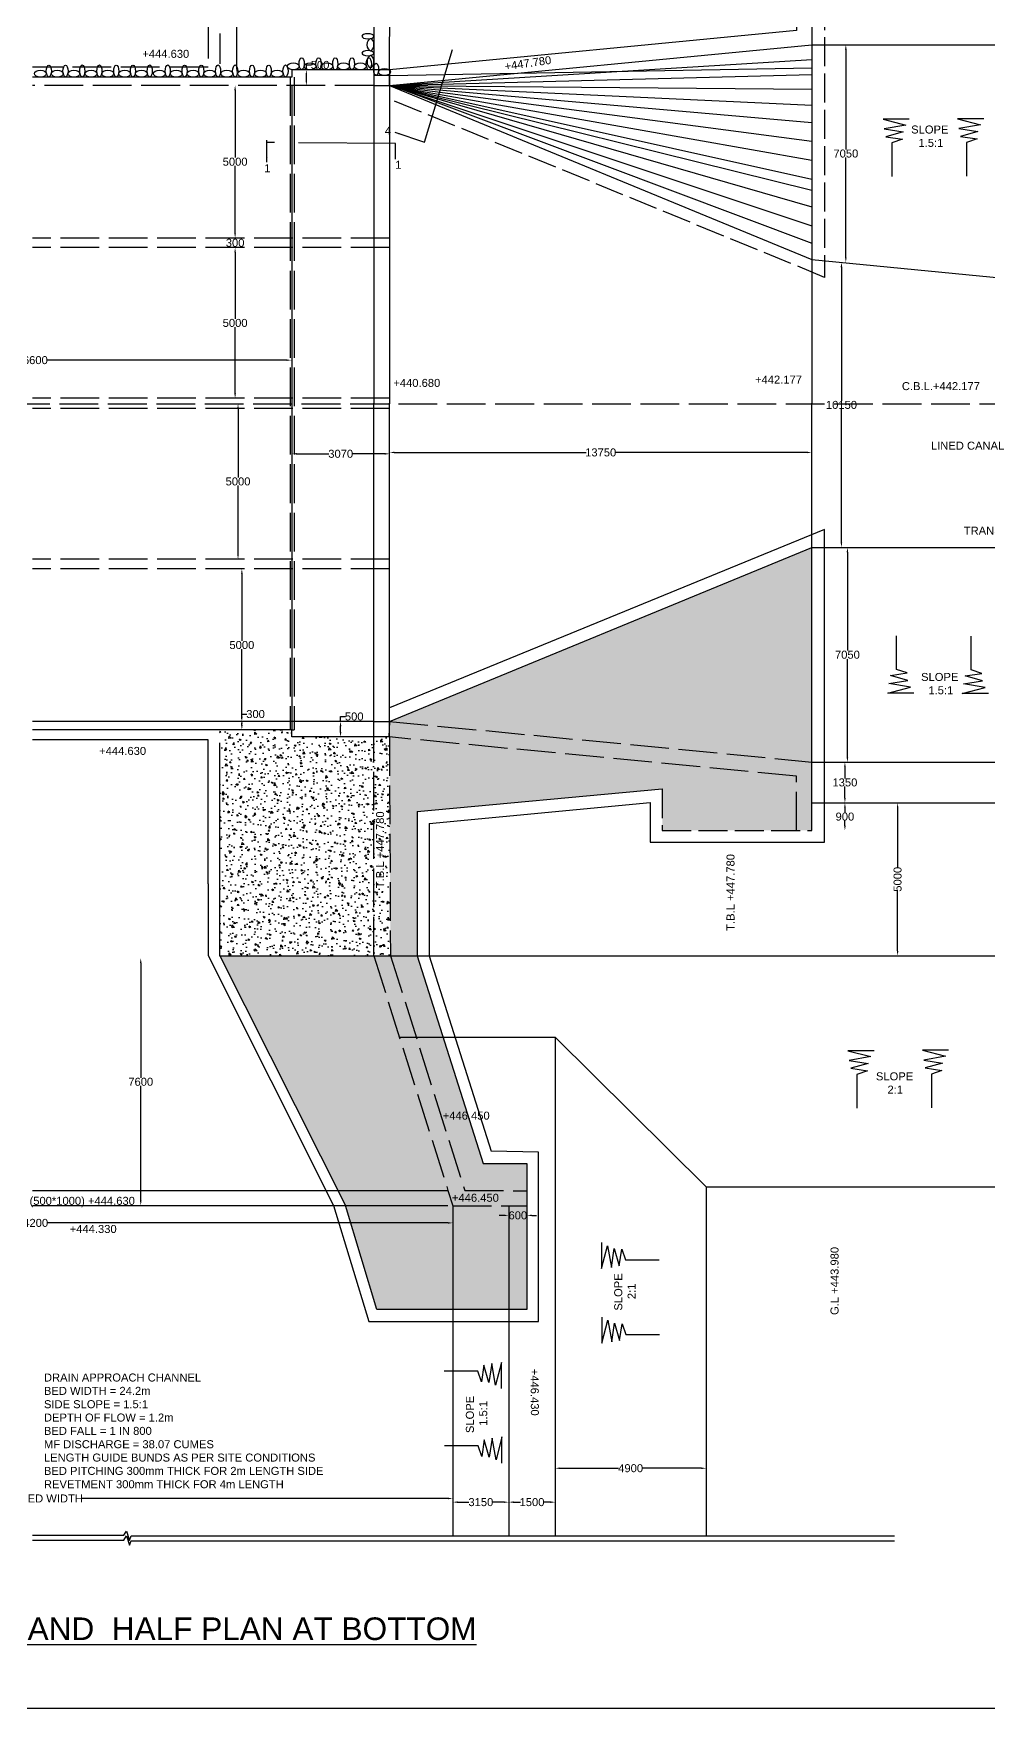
# Model space of a CAD drawing. Header units: millimetres. Extents: x -1552452794 to 662504, y 2311 to 4475819590.
# Drawn here: x 595845 to 625431, y 9615 to 61522 of the extents above; entities that cross this region are included whole.
import ezdxf

# ---------------------------------------------------------------- set-up
doc = ezdxf.new("R2010")
doc.units = ezdxf.units.MM
doc.header["$MEASUREMENT"] = 0
doc.linetypes.add('ACAD_ISO02W100', pattern=[15, 12, -3])
doc.layers.add('DIMENSION', color=7, linetype='Continuous')
doc.layers.add('DRAWING', color=7, linetype='Continuous')
doc.styles.get("Standard").update_dxf_attribs({"font": 'arial.ttf'})
doc.dimstyles.get("Standard").update_dxf_attribs({"dimtxt": 248, "dimasz": 150, "dimexe": 0.18, "dimexo": 0.0625, "dimgap": 0.09, "dimtad": 0, "dimtih": 1, "dimtoh": 1, "dimdec": 0, "dimzin": 0, "dimdsep": 46, "dimtxsty": 'Standard', "dimcen": 0.09, "dimse1": 1, "dimse2": 1, "dimadec": 0, "dimazin": 0, "dimtfac": 1, "dimtdec": 0, "dimtofl": 0, "dimtmove": 0, "dimatfit": 3, "dimfxl": 1, "dimtolj": 1, "dimtzin": 0, "dimarcsym": 0})
pattern_1 = [(130, (912301.84, -8858.6), (-537.94514, -47.0641), [56.25, -618.75]), (185, (912301.84, -8858.6), (104.0635, 564.1441), [45, -495]), (79.5486, (912257, -8862.54), (-433.882, 517.07966), [47.8051, -525.8566]), (133.8158, (912301.84, -8708.6), (-800.4308, -124.1393), [84.375, -928.125]), (83.3644, (912235.14, -8719), (-700.997, 730.5884), [71.7077, -788.7848]), (188.8158, (912301.84, -8708.6), (-700.9965, 730.589), [67.5, -742.5]), (159, (912226.84, -8746.1), (-447.6803, -301.96417), [56.25, -618.75]), (214, (912226.84, -8746.1), (-182.4865, 543.8625), [45, -495]), (108.5486, (912189.54, -8771.3), (-630.167, 241.8979), [47.8051, -525.8566]), (142.5, (912301.84, -8858.62), (-9.11989, 249.67039), [0, -489, 0, -502.5, 0, -496.875]), (172.5, (912301.84, -8858.62), (-197.30215, 295.80878), [0, -286.5, 0, -477.75, 0, -189.375]), (212.5, (912469.1, -8858.62), (-400.36683, -16.91615), [0, -187.5, 0, -585, 0, -776.25]), (222.5, (912544.1, -8858.6), (-437.38963, 75.07874), [0, -243.75, 0, -388.5, 0, -551.25])]

# ---------------------------------------------------------------- blocks, each defined once
blk = doc.blocks.new('*D73')
at = {"layer": 'Defpoints', "color": 0, "transparency": 16777216}
for p in [(602084, 64525), (602145, 60279), (602169, 60279)]:
    blk.add_point(p, dxfattribs=at)
at = {"layer": 'DIMENSION', "color": 0, "lineweight": -2, "transparency": 16777216}
for p, q in [((602145, 64375), (602145, 62529)), ((602145, 60429), (602145, 62275))]:
    blk.add_line(p, q, dxfattribs=at)
at = {"layer": 'DIMENSION', "color": 0, "transparency": 16777216}
for points in [[(602120, 64375), (602170, 64375), (602145, 64525)], [(602120, 60429), (602170, 60429), (602145, 60279)]]:
    blk.add_solid(points, dxfattribs=at)
at = {"layer": 'DIMENSION', "color": 0, "transparency": 16777216, "insert": (602145, 62402), "char_height": 248, "attachment_point": 5}
blk.add_mtext('\\A1;4600', dxfattribs=at)
blk = doc.blocks.new('*D75')
at = {"layer": 'Defpoints', "color": 0, "transparency": 16777216}
for p in [(604298, 60397), (604341, 60397), (604341, 59913)]:
    blk.add_point(p, dxfattribs=at)
at = {"layer": 'DIMENSION', "color": 0, "lineweight": -2, "transparency": 16777216}
for p, q in [((604298, 60397), (604298, 60547)), ((604298, 60547), (604448, 60547)), ((604298, 60063), (604298, 60247))]:
    blk.add_line(p, q, dxfattribs=at)
at = {"layer": 'DIMENSION', "color": 0, "transparency": 16777216}
for points in [[(604273, 60247), (604323, 60247), (604298, 60397)], [(604273, 60063), (604323, 60063), (604298, 59913)]]:
    blk.add_solid(points, dxfattribs=at)
at = {"layer": 'DIMENSION', "color": 0, "transparency": 16777216, "insert": (604722, 60547), "char_height": 248, "attachment_point": 5}
blk.add_mtext('\\A1;500', dxfattribs=at)
blk = doc.blocks.new('*D89')
at = {"layer": 'Defpoints', "color": 0, "transparency": 16777216}
for p in [(599167, 32869), (599357, 32869), (599357, 25204)]:
    blk.add_point(p, dxfattribs=at)
at = {"layer": 'DIMENSION', "color": 0, "lineweight": -2, "transparency": 16777216}
for p, q in [((599167, 32719), (599167, 29163)), ((599167, 25354), (599167, 28910))]:
    blk.add_line(p, q, dxfattribs=at)
at = {"layer": 'DIMENSION', "color": 0, "transparency": 16777216}
for points in [[(599142, 32719), (599192, 32719), (599167, 32869)], [(599142, 25354), (599192, 25354), (599167, 25204)]]:
    blk.add_solid(points, dxfattribs=at)
at = {"layer": 'DIMENSION', "color": 0, "transparency": 16777216, "insert": (599167, 29036), "char_height": 248, "attachment_point": 5}
blk.add_mtext('\\A1;7600', dxfattribs=at)
blk = doc.blocks.new('*D92')
at = {"layer": 'Defpoints', "color": 0, "transparency": 16777216}
for p in [(603833, 51399), (587778, 51375), (603833, 51375)]:
    blk.add_point(p, dxfattribs=at)
at = {"layer": 'DIMENSION', "color": 0, "lineweight": -2, "transparency": 16777216}
for p, q in [((587928, 51399), (595351, 51399)), ((603683, 51399), (596260, 51399))]:
    blk.add_line(p, q, dxfattribs=at)
at = {"layer": 'DIMENSION', "color": 0, "transparency": 16777216}
for points in [[(587928, 51424), (587928, 51374), (587778, 51399)], [(603683, 51424), (603683, 51374), (603833, 51399)]]:
    blk.add_solid(points, dxfattribs=at)
at = {"layer": 'DIMENSION', "color": 0, "transparency": 16777216, "insert": (595806, 51399), "char_height": 248, "attachment_point": 5}
blk.add_mtext('\\A1;16600', dxfattribs=at)
blk = doc.blocks.new('*D97')
at = {"layer": 'Defpoints', "color": 0, "transparency": 16777216}
for p in [(620939, 61175), (620922, 54428), (621012, 54428)]:
    blk.add_point(p, dxfattribs=at)
at = {"layer": 'DIMENSION', "color": 0, "lineweight": -2, "transparency": 16777216}
for p, q in [((621012, 61025), (621012, 57928)), ((621012, 54578), (621012, 57675))]:
    blk.add_line(p, q, dxfattribs=at)
at = {"layer": 'DIMENSION', "color": 0, "transparency": 16777216}
for points in [[(620987, 61025), (621037, 61025), (621012, 61175)], [(620987, 54578), (621037, 54578), (621012, 54428)]]:
    blk.add_solid(points, dxfattribs=at)
at = {"layer": 'DIMENSION', "color": 0, "transparency": 16777216, "insert": (621012, 57801), "char_height": 248, "attachment_point": 5}
blk.add_mtext('\\A1;7050', dxfattribs=at)
blk = doc.blocks.new('*D98')
at = {"layer": 'Defpoints', "color": 0, "transparency": 16777216}
for p in [(621012, 54428), (620876, 45597), (621012, 45597)]:
    blk.add_point(p, dxfattribs=at)
at = {"layer": 'DIMENSION', "color": 0, "lineweight": -2, "transparency": 16777216}
for p, q in [((620876, 54278), (620876, 50139)), ((620876, 45747), (620876, 49886))]:
    blk.add_line(p, q, dxfattribs=at)
at = {"layer": 'DIMENSION', "color": 0, "transparency": 16777216}
for points in [[(620851, 54278), (620901, 54278), (620876, 54428)], [(620851, 45747), (620901, 45747), (620876, 45597)]]:
    blk.add_solid(points, dxfattribs=at)
at = {"layer": 'DIMENSION', "color": 0, "transparency": 16777216, "insert": (620876, 50012), "char_height": 248, "attachment_point": 5}
blk.add_mtext('\\A1;10150', dxfattribs=at)
blk = doc.blocks.new('*D100')
at = {"layer": 'Defpoints', "color": 0, "transparency": 16777216}
for p in [(606878, 48448), (619956, 48539), (619956, 48448)]:
    blk.add_point(p, dxfattribs=at)
at = {"layer": 'DIMENSION', "color": 0, "lineweight": -2, "transparency": 16777216}
for p, q in [((607028, 48539), (612963, 48539)), ((619806, 48539), (613872, 48539))]:
    blk.add_line(p, q, dxfattribs=at)
at = {"layer": 'DIMENSION', "color": 0, "transparency": 16777216}
for points in [[(607028, 48564), (607028, 48514), (606878, 48539)], [(619806, 48564), (619806, 48514), (619956, 48539)]]:
    blk.add_solid(points, dxfattribs=at)
at = {"layer": 'DIMENSION', "color": 0, "transparency": 16777216, "insert": (613417, 48539), "char_height": 248, "attachment_point": 5}
blk.add_mtext('\\A1;13750', dxfattribs=at)
blk = doc.blocks.new('*D101')
at = {"layer": 'Defpoints', "color": 0, "transparency": 16777216}
for p in [(603845, 48539), (606878, 48539), (606878, 48497)]:
    blk.add_point(p, dxfattribs=at)
at = {"layer": 'DIMENSION', "color": 0, "lineweight": -2, "transparency": 16777216}
for p, q in [((603995, 48497), (604992, 48497)), ((606728, 48497), (605732, 48497))]:
    blk.add_line(p, q, dxfattribs=at)
at = {"layer": 'DIMENSION', "color": 0, "transparency": 16777216}
for points in [[(603995, 48522), (603995, 48472), (603845, 48497)], [(606728, 48522), (606728, 48472), (606878, 48497)]]:
    blk.add_solid(points, dxfattribs=at)
at = {"layer": 'DIMENSION', "color": 0, "transparency": 16777216, "insert": (605362, 48497), "char_height": 248, "attachment_point": 5}
blk.add_mtext('\\A1;3070', dxfattribs=at)
blk = doc.blocks.new('*D103')
at = {"layer": 'Defpoints', "color": 0, "transparency": 16777216}
for p in [(602091, 59913), (602174, 59913), (602174, 55183)]:
    blk.add_point(p, dxfattribs=at)
at = {"layer": 'DIMENSION', "color": 0, "lineweight": -2, "transparency": 16777216}
for p, q in [((602091, 59763), (602091, 57675)), ((602091, 55333), (602091, 57421))]:
    blk.add_line(p, q, dxfattribs=at)
at = {"layer": 'DIMENSION', "color": 0, "transparency": 16777216}
for points in [[(602066, 59763), (602116, 59763), (602091, 59913)], [(602066, 55333), (602116, 55333), (602091, 55183)]]:
    blk.add_solid(points, dxfattribs=at)
at = {"layer": 'DIMENSION', "color": 0, "transparency": 16777216, "insert": (602091, 57548), "char_height": 248, "attachment_point": 5}
blk.add_mtext('\\A1;5000', dxfattribs=at)
blk = doc.blocks.new('*D104')
at = {"layer": 'Defpoints', "color": 0, "transparency": 16777216}
for p in [(602091, 55183), (602091, 55183), (602091, 54887)]:
    blk.add_point(p, dxfattribs=at)
at = {"layer": 'DIMENSION', "color": 0, "lineweight": -2, "transparency": 16777216}
for p, q in [((602091, 55333), (602091, 55483)), ((602091, 54737), (602091, 54587))]:
    blk.add_line(p, q, dxfattribs=at)
at = {"layer": 'DIMENSION', "color": 0, "transparency": 16777216}
for points in [[(602066, 55333), (602116, 55333), (602091, 55183)], [(602066, 54737), (602116, 54737), (602091, 54887)]]:
    blk.add_solid(points, dxfattribs=at)
at = {"layer": 'DIMENSION', "color": 0, "transparency": 16777216, "insert": (602091, 55035), "char_height": 248, "attachment_point": 5}
blk.add_mtext('\\A1;300', dxfattribs=at)
blk = doc.blocks.new('*D105')
at = {"layer": 'Defpoints', "color": 0, "transparency": 16777216}
for p in [(602091, 54887), (602091, 54887), (602091, 50218)]:
    blk.add_point(p, dxfattribs=at)
at = {"layer": 'DIMENSION', "color": 0, "lineweight": -2, "transparency": 16777216}
for p, q in [((602091, 54737), (602091, 52679)), ((602091, 50368), (602091, 52425))]:
    blk.add_line(p, q, dxfattribs=at)
at = {"layer": 'DIMENSION', "color": 0, "transparency": 16777216}
for points in [[(602066, 54737), (602116, 54737), (602091, 54887)], [(602066, 50368), (602116, 50368), (602091, 50218)]]:
    blk.add_solid(points, dxfattribs=at)
at = {"layer": 'DIMENSION', "color": 0, "transparency": 16777216, "insert": (602091, 52552), "char_height": 248, "attachment_point": 5}
blk.add_mtext('\\A1;5000', dxfattribs=at)
blk = doc.blocks.new('*D106')
at = {"layer": 'Defpoints', "color": 0, "transparency": 16777216}
for p in [(602091, 50049), (602181, 50049), (602091, 45232)]:
    blk.add_point(p, dxfattribs=at)
at = {"layer": 'DIMENSION', "color": 0, "lineweight": -2, "transparency": 16777216}
for p, q in [((602181, 49899), (602181, 47767)), ((602181, 45382), (602181, 47514))]:
    blk.add_line(p, q, dxfattribs=at)
at = {"layer": 'DIMENSION', "color": 0, "transparency": 16777216}
for points in [[(602156, 49899), (602206, 49899), (602181, 50049)], [(602156, 45382), (602206, 45382), (602181, 45232)]]:
    blk.add_solid(points, dxfattribs=at)
at = {"layer": 'DIMENSION', "color": 0, "transparency": 16777216, "insert": (602181, 47640), "char_height": 248, "attachment_point": 5}
blk.add_mtext('\\A1;5000', dxfattribs=at)
blk = doc.blocks.new('*D107')
at = {"layer": 'Defpoints', "color": 0, "transparency": 16777216}
for p in [(602181, 44936), (602300, 44936), (602181, 40206)]:
    blk.add_point(p, dxfattribs=at)
at = {"layer": 'DIMENSION', "color": 0, "lineweight": -2, "transparency": 16777216}
for p, q in [((602300, 44786), (602300, 42697)), ((602300, 40356), (602300, 42444))]:
    blk.add_line(p, q, dxfattribs=at)
at = {"layer": 'DIMENSION', "color": 0, "transparency": 16777216}
for points in [[(602275, 44786), (602325, 44786), (602300, 44936)], [(602275, 40356), (602325, 40356), (602300, 40206)]]:
    blk.add_solid(points, dxfattribs=at)
at = {"layer": 'DIMENSION', "color": 0, "transparency": 16777216, "insert": (602300, 42571), "char_height": 248, "attachment_point": 5}
blk.add_mtext('\\A1;5000', dxfattribs=at)
blk = doc.blocks.new('*D108')
at = {"layer": 'Defpoints', "color": 0, "transparency": 16777216}
for p in [(602288, 40281), (602300, 40281), (602300, 39946)]:
    blk.add_point(p, dxfattribs=at)
at = {"layer": 'DIMENSION', "color": 0, "lineweight": -2, "transparency": 16777216}
for p, q in [((602300, 40281), (602300, 40431)), ((602300, 40431), (602450, 40431)), ((602300, 40096), (602300, 40131))]:
    blk.add_line(p, q, dxfattribs=at)
at = {"layer": 'DIMENSION', "color": 0, "transparency": 16777216}
for points in [[(602275, 40131), (602325, 40131), (602300, 40281)], [(602275, 40096), (602325, 40096), (602300, 39946)]]:
    blk.add_solid(points, dxfattribs=at)
at = {"layer": 'DIMENSION', "color": 0, "transparency": 16777216, "insert": (602724, 40431), "char_height": 248, "attachment_point": 5}
blk.add_mtext('\\A1;300', dxfattribs=at)
blk = doc.blocks.new('*D109')
at = {"layer": 'Defpoints', "color": 0, "transparency": 16777216}
for p in [(605357, 40206), (605357, 40206), (605357, 39721)]:
    blk.add_point(p, dxfattribs=at)
at = {"layer": 'DIMENSION', "color": 0, "lineweight": -2, "transparency": 16777216}
for p, q in [((605357, 40206), (605357, 40356)), ((605357, 40356), (605507, 40356)), ((605357, 39871), (605357, 40056))]:
    blk.add_line(p, q, dxfattribs=at)
at = {"layer": 'DIMENSION', "color": 0, "transparency": 16777216}
for points in [[(605332, 40056), (605382, 40056), (605357, 40206)], [(605332, 39871), (605382, 39871), (605357, 39721)]]:
    blk.add_solid(points, dxfattribs=at)
at = {"layer": 'DIMENSION', "color": 0, "transparency": 16777216, "insert": (605781, 40356), "char_height": 248, "attachment_point": 5}
blk.add_mtext('\\A1;500', dxfattribs=at)
blk = doc.blocks.new('*D111')
at = {"layer": 'Defpoints', "color": 0, "transparency": 16777216}
for p in [(620983, 38944), (620983, 38944), (620983, 37679)]:
    blk.add_point(p, dxfattribs=at)
at = {"layer": 'DIMENSION', "color": 0, "lineweight": -2, "transparency": 16777216}
for p, q in [((620983, 38794), (620983, 38438)), ((620983, 37829), (620983, 38185))]:
    blk.add_line(p, q, dxfattribs=at)
at = {"layer": 'DIMENSION', "color": 0, "transparency": 16777216}
for points in [[(620958, 38794), (621008, 38794), (620983, 38944)], [(620958, 37829), (621008, 37829), (620983, 37679)]]:
    blk.add_solid(points, dxfattribs=at)
at = {"layer": 'DIMENSION', "color": 0, "transparency": 16777216, "insert": (620983, 38312), "char_height": 248, "attachment_point": 5}
blk.add_mtext('\\A1;1350', dxfattribs=at)
blk = doc.blocks.new('*D112')
at = {"layer": 'Defpoints', "color": 0, "transparency": 16777216}
for p in [(620983, 37679), (620983, 37679), (620971, 36826)]:
    blk.add_point(p, dxfattribs=at)
at = {"layer": 'DIMENSION', "color": 0, "lineweight": -2, "transparency": 16777216}
for p, q in [((620983, 37529), (620983, 37379)), ((620983, 36976), (620983, 37126))]:
    blk.add_line(p, q, dxfattribs=at)
at = {"layer": 'DIMENSION', "color": 0, "transparency": 16777216}
for points in [[(620958, 37529), (621008, 37529), (620983, 37679)], [(620958, 36976), (621008, 36976), (620983, 36826)]]:
    blk.add_solid(points, dxfattribs=at)
at = {"layer": 'DIMENSION', "color": 0, "transparency": 16777216, "insert": (620983, 37253), "char_height": 248, "attachment_point": 5}
blk.add_mtext('\\A1;900', dxfattribs=at)
blk = doc.blocks.new('*D113')
at = {"layer": 'Defpoints', "color": 0, "transparency": 16777216}
for p in [(622163, 37679), (622616, 37679), (622328, 32944)]:
    blk.add_point(p, dxfattribs=at)
at = {"layer": 'DIMENSION', "color": 0, "lineweight": -2, "transparency": 16777216}
for p, q in [((622616, 37529), (622616, 35682)), ((622616, 33094), (622616, 34942))]:
    blk.add_line(p, q, dxfattribs=at)
at = {"layer": 'DIMENSION', "color": 0, "transparency": 16777216}
for points in [[(622591, 37529), (622641, 37529), (622616, 37679)], [(622591, 33094), (622641, 33094), (622616, 32944)]]:
    blk.add_solid(points, dxfattribs=at)
at = {"layer": 'DIMENSION', "color": 0, "transparency": 16777216, "insert": (622616, 35312), "char_height": 248, "attachment_point": 5, "rotation": 90}
blk.add_mtext('\\A1;5000', dxfattribs=at)
blk = doc.blocks.new('*D115')
at = {"layer": 'Defpoints', "color": 0, "transparency": 16777216}
for p in [(612008, 17060), (616681, 17060), (616681, 17060)]:
    blk.add_point(p, dxfattribs=at)
at = {"layer": 'DIMENSION', "color": 0, "lineweight": -2, "transparency": 16777216}
for p, q in [((612158, 17060), (613970, 17060)), ((616531, 17060), (614720, 17060))]:
    blk.add_line(p, q, dxfattribs=at)
at = {"layer": 'DIMENSION', "color": 0, "transparency": 16777216}
for points in [[(612158, 17085), (612158, 17035), (612008, 17060)], [(616531, 17085), (616531, 17035), (616681, 17060)]]:
    blk.add_solid(points, dxfattribs=at)
at = {"layer": 'DIMENSION', "color": 0, "transparency": 16777216, "insert": (614345, 17060), "char_height": 248, "attachment_point": 5}
blk.add_mtext('\\A1;4900', dxfattribs=at)
blk = doc.blocks.new('*D116')
at = {"layer": 'Defpoints', "color": 0, "transparency": 16777216}
for p in [(610570, 16009), (612008, 16009), (612008, 16009)]:
    blk.add_point(p, dxfattribs=at)
at = {"layer": 'DIMENSION', "color": 0, "lineweight": -2, "transparency": 16777216}
for p, q in [((610720, 16009), (610931, 16009)), ((611858, 16009), (611647, 16009))]:
    blk.add_line(p, q, dxfattribs=at)
at = {"layer": 'DIMENSION', "color": 0, "transparency": 16777216}
for points in [[(610720, 16034), (610720, 15984), (610570, 16009)], [(611858, 16034), (611858, 15984), (612008, 16009)]]:
    blk.add_solid(points, dxfattribs=at)
at = {"layer": 'DIMENSION', "color": 0, "transparency": 16777216, "insert": (611289, 16009), "char_height": 248, "attachment_point": 5}
blk.add_mtext('\\A1;1500', dxfattribs=at)
blk = doc.blocks.new('*D117')
at = {"layer": 'Defpoints', "color": 0, "transparency": 16777216}
for p in [(608837, 16009), (610570, 16009), (610570, 16009)]:
    blk.add_point(p, dxfattribs=at)
at = {"layer": 'DIMENSION', "color": 0, "lineweight": -2, "transparency": 16777216}
for p, q in [((608987, 16009), (609334, 16009)), ((610420, 16009), (610073, 16009))]:
    blk.add_line(p, q, dxfattribs=at)
at = {"layer": 'DIMENSION', "color": 0, "transparency": 16777216}
for points in [[(608987, 16034), (608987, 15984), (608837, 16009)], [(610420, 16034), (610420, 15984), (610570, 16009)]]:
    blk.add_solid(points, dxfattribs=at)
at = {"layer": 'DIMENSION', "color": 0, "transparency": 16777216, "insert": (609704, 16009), "char_height": 248, "attachment_point": 5}
blk.add_mtext('\\A1;3150', dxfattribs=at)
blk = doc.blocks.new('*D118')
at = {"layer": 'Defpoints', "color": 0, "transparency": 16777216}
for p in [(608837, 16123), (582797, 15875), (608837, 16009)]:
    blk.add_point(p, dxfattribs=at)
at = {"layer": 'DIMENSION', "color": 0, "lineweight": -2, "transparency": 16777216}
for p, q in [((582947, 16123), (594285, 16123)), ((608687, 16123), (597349, 16123))]:
    blk.add_line(p, q, dxfattribs=at)
at = {"layer": 'DIMENSION', "color": 0, "transparency": 16777216}
for points in [[(582947, 16148), (582947, 16098), (582797, 16123)], [(608687, 16148), (608687, 16098), (608837, 16123)]]:
    blk.add_solid(points, dxfattribs=at)
at = {"layer": 'DIMENSION', "color": 0, "transparency": 16777216, "insert": (595817, 16123), "char_height": 248, "attachment_point": 5}
blk.add_mtext('\\A1;DRAIN BED WIDTH ', dxfattribs=at)
blk = doc.blocks.new('*D119')
at = {"layer": 'Defpoints', "color": 0, "transparency": 16777216}
for p in [(582797, 24617), (608837, 24662), (608837, 24617)]:
    blk.add_point(p, dxfattribs=at)
at = {"layer": 'DIMENSION', "color": 0, "lineweight": -2, "transparency": 16777216}
for p, q in [((582947, 24662), (595349, 24662)), ((608687, 24662), (596286, 24662))]:
    blk.add_line(p, q, dxfattribs=at)
at = {"layer": 'DIMENSION', "color": 0, "transparency": 16777216}
for points in [[(582947, 24687), (582947, 24637), (582797, 24662)], [(608687, 24687), (608687, 24637), (608837, 24662)]]:
    blk.add_solid(points, dxfattribs=at)
at = {"layer": 'DIMENSION', "color": 0, "transparency": 16777216, "insert": (595817, 24662), "char_height": 248, "attachment_point": 5}
blk.add_mtext('\\A1;24200', dxfattribs=at)
blk = doc.blocks.new('*D122')
at = {"layer": 'Defpoints', "color": 0, "linetype": 'ACAD_ISO02W100', "transparency": 16777216}
for p in [(610570, 24896), (611130, 24896), (611130, 24896)]:
    blk.add_point(p, dxfattribs=at)
at = {"layer": 'DIMENSION', "color": 0, "linetype": 'ACAD_ISO02W100', "lineweight": -2, "transparency": 16777216}
for p, q in [((610420, 24896), (610270, 24896)), ((611280, 24896), (611430, 24896))]:
    blk.add_line(p, q, dxfattribs=at)
at = {"layer": 'DIMENSION', "color": 0, "linetype": 'ACAD_ISO02W100', "transparency": 16777216}
for points in [[(610420, 24921), (610420, 24871), (610570, 24896)], [(611280, 24921), (611280, 24871), (611130, 24896)]]:
    blk.add_solid(points, dxfattribs=at)
at = {"layer": 'DIMENSION', "color": 0, "linetype": 'ACAD_ISO02W100', "transparency": 16777216, "insert": (610850, 24896), "char_height": 248, "attachment_point": 5}
blk.add_mtext('\\A1;600', dxfattribs=at)
blk = doc.blocks.new('*D124')
at = {"layer": 'Defpoints', "color": 0, "linetype": 'ACAD_ISO02W100', "transparency": 16777216}
for p in [(620983, 45597), (621061, 45597), (620983, 38944)]:
    blk.add_point(p, dxfattribs=at)
at = {"layer": 'DIMENSION', "color": 0, "linetype": 'ACAD_ISO02W100', "lineweight": -2, "transparency": 16777216}
for p, q in [((621061, 45447), (621061, 42397)), ((621061, 39094), (621061, 42144))]:
    blk.add_line(p, q, dxfattribs=at)
at = {"layer": 'DIMENSION', "color": 0, "linetype": 'ACAD_ISO02W100', "transparency": 16777216}
for points in [[(621036, 45447), (621086, 45447), (621061, 45597)], [(621036, 39094), (621086, 39094), (621061, 38944)]]:
    blk.add_solid(points, dxfattribs=at)
at = {"layer": 'DIMENSION', "color": 0, "linetype": 'ACAD_ISO02W100', "transparency": 16777216, "insert": (621061, 42270), "char_height": 248, "attachment_point": 5}
blk.add_mtext('\\A1;7050', dxfattribs=at)

msp = doc.modelspace()

# ---------------------------------------------------------------- hatches: boundary and pattern name
at = {"layer": 'DRAWING'}
h = msp.add_hatch(dxfattribs=at)
h.set_pattern_fill('AR-CONC', color=256, scale=75, style=0)
h.set_pattern_definition(pattern_1)
h.paths.add_polyline_path([(619956.2, 38943.8), (619956.2, 45596.7), (606874, 40207), (606874, 40205.4)])
h.paths.add_polyline_path([(606874, 40205.4), (606869.1, 39721.4), (619483.7, 38507.7), (619483.7, 36826.2), (619956.2, 36826.2), (619956.2, 38943.8)])
h.paths.add_polyline_path([(606869.1, 39721.4), (606903.8, 32944.1), (607728.9, 32944.1), (607728.9, 37408.8), (615322.4, 38110.8), (615322.4, 36826.2), (619483.7, 36826.2), (619483.7, 38507.7)])
h = msp.add_hatch(dxfattribs=at)
h.set_pattern_fill('AR-CONC', color=256, scale=75, style=0)
h.set_pattern_definition(pattern_1)
h.paths.add_polyline_path([(601611.2, 39946.2), (603845, 39946.2), (603845, 39721.4), (606384.9, 39721.4), (606384.9, 32944.1), (601611.2, 32944.1)])
h = msp.add_hatch(dxfattribs=at)
h.set_pattern_fill('AR-CONC', color=256, scale=75, style=0)
h.set_pattern_definition(pattern_1)
h.paths.add_polyline_path([(606384.9, 32944.1), (606903.8, 32944.1), (606869.1, 39721.4), (606384.9, 39721.4)])
h = msp.add_hatch(dxfattribs=at)
h.set_pattern_fill('AR-CONC', color=256, scale=75, style=0)
h.set_pattern_definition(pattern_1)
h.paths.add_polyline_path([(607734.8, 32944.1), (606903.8, 32944.1), (607702.3, 30418.5), (608533.4, 30418.5)], flags=17)
h.paths.add_polyline_path([(606903.8, 32944.1), (606384.9, 32944.1), (607183.4, 30418.5), (607702.3, 30418.5)], flags=17)
h.paths.add_polyline_path([(608533.4, 30418.5), (607702.3, 30418.5), (609203.5, 25670.5), (611129.5, 25659.6), (611129.5, 26501), (609772, 26501)], flags=17)
h.paths.add_polyline_path([(607702.3, 30418.5), (607183.4, 30418.5), (608684.6, 25670.5), (608837.4, 25187.2), (611129.5, 25187.2), (611129.5, 25659.6), (609203.5, 25670.5)])
h.paths.add_polyline_path([(610569.6, 21983.4), (611129.5, 21983.4), (611129.5, 25187.2), (610569.6, 25187.2)])
h.paths.add_polyline_path([(610569.6, 25187.2), (608837.4, 25187.2), (608837.4, 21983.4), (610569.6, 21983.4)])
h.paths.add_polyline_path([(606484.1, 21983.4), (608837.4, 21983.4), (608837.4, 25187.2), (608684.6, 25670.5), (605271.2, 25670.5), (605505.6, 25203.7), (605505.8, 25203.7)])
h.paths.add_polyline_path([(605271.2, 25670.5), (608684.6, 25670.5), (606384.9, 32944.1), (601618.4, 32944.1)])

# ---------------------------------------------------------------- linework, layer by layer
at = {"layer": 'DIMENSION'}
msp.add_lwpolyline([(603845, 59912.9), (603845, 39946.2)], dxfattribs=at)
at = {"layer": 'DRAWING', "ltscale": 75}
for p, q in [((619956.2, 63292.4), (619956.2, 50049)), ((619956.2, 36826.2), (619956.2, 50069.6)), ((607728.9, 37408.8), (615322.4, 38110.8))]:
    msp.add_line(p, q, dxfattribs=at)
at = {"layer": 'DRAWING', "linetype": 'ACAD_ISO02W100', "ltscale": 75}
for p, q in [((615322.4, 38110.8), (615322.4, 36826.2)), ((615322.4, 36826.2), (619956.2, 36826.2))]:
    msp.add_line(p, q, dxfattribs=at)
at = {"layer": 'DRAWING'}
for p, q in [((595817.2, 25670.5), (608684.6, 25670.5)), ((595817.2, 25203.7), (608684.6, 25203.7))]:
    msp.add_line(p, q, dxfattribs=at)
for points in [[(556365, 99730.7), (662503.6, 99730.7), (662503.6, 9614.6), (556365, 9614.6)], [(606384.9, 59912.9), (606870.9, 59912.9), (606870.9, 60225.2), (606384.9, 60225.2)], [(606384.9, 40205.7), (606870.9, 40205.7), (606854.5, 39722.8), (606384.9, 39721.4)]]:
    msp.add_lwpolyline(points, close=True, dxfattribs=at)
at = {"layer": 'DRAWING', "linetype": 'ACAD_ISO02W100', "ltscale": 100}
for points in [[(601251.4, 64949.7), (601251.4, 60484), (595817.2, 60484)], [(601618.4, 64525.4), (601618.4, 60577.4)], [(606384.9, 59912.9), (595817.2, 59912.9)], [(603801.1, 60172.4), (603801.1, 39946.2)], [(603918.4, 60172.4), (603918.4, 39946.2)], [(606878.2, 55183), (595817.2, 55183)], [(606878.2, 54886.7), (595817.2, 54886.7)], [(606878.2, 50217.5), (595817.2, 50217.5)], [(606878.2, 49901.1), (595817.2, 49901.1)], [(606878.2, 45231.9), (595817.2, 45231.9)], [(606878.2, 44935.6), (595817.2, 44935.6)], [(606384.9, 32944.1), (606384.9, 40205.7)], [(606870.9, 40205.7), (619956.2, 38943.8)], [(619483.7, 36826.2), (619483.7, 38507.7), (606869.1, 39721.4), (606903.8, 32944.1)], [(606384.9, 32944.1), (608684.6, 25670.5), (608837.4, 25187.2), (611142.6, 25187.2)], [(606903.8, 32944.1), (609203.5, 25670.5), (609203.5, 25670.5), (611131.7, 25659.6)]]:
    msp.add_lwpolyline(points, dxfattribs=at)
at = {"layer": 'DRAWING'}
for points in [[(606384.9, 64525.4), (606384.9, 59912.9)], [(619483.7, 63292.4), (619483.7, 61610.9), (606869.1, 60397.2), (606890.2, 64525.4)], [(606870.9, 59912.9), (619956.2, 61174.8)], [(619956.2, 61174.8), (628760.5, 61174.8)], [(606869.1, 60397.2), (603845, 60397.2), (603845, 60172.4), (595817.2, 60172.4)], [(606869.1, 60397.2), (606878.2, 59490.4)], [(606870.9, 60225.2), (619956.2, 60462.4)], [(606874, 59911.6), (619956.2, 60716.6)], [(606874, 59911.6), (619956.2, 60252.2)], [(606384.9, 59912.9), (606384.9, 50049)], [(606870.9, 59912.9), (619956.2, 54521.9), (628760.5, 53666.1)], [(606870.9, 59912.9), (619956.2, 59798.3)], [(606870.9, 59912.9), (619956.2, 58190.6)], [(606874, 59911.6), (619956.2, 58761.9)], [(606874, 59911.6), (619956.2, 57596)], [(606874, 59911.6), (619956.2, 56670.7)], [(606910.5, 59912.6), (619956.2, 59303.8)], [(606910.5, 59912.6), (619956.2, 57011.3)], [(606941.3, 59905.7), (619956.2, 55558.3)], [(606964, 59900.6), (619956.2, 56147.6)], [(607008.4, 59887.8), (619956.2, 55020.8)], [(606878.2, 59490.4), (606878.2, 50049)], [(622972, 58869.3), (622164, 58869.3), (622872.7, 58684.6), (622201.6, 58564.9), (622787.1, 58476), (622249.6, 58322.1), (622766.6, 58243.4), (622437.9, 58130.6), (622437.9, 57089)], [(625283.3, 58880.3), (624475.2, 58880.3), (625184, 58695.6), (624512.9, 58575.9), (625098.4, 58487), (624560.8, 58333), (625077.9, 58254.4), (624749.2, 58141.5), (624749.2, 57099.9)], [(606384.9, 40205.7), (606384.9, 50069.6)], [(606878.2, 40628.2), (606878.2, 50069.6)], [(606870.9, 40205.7), (619956.2, 45596.7), (628760.5, 45596.7)], [(623117.1, 41078.8), (622309.1, 41078.8), (623017.8, 41263.5), (622346.7, 41383.2), (622932.2, 41472.2), (622394.7, 41626.1), (622911.7, 41704.7), (622583, 41817.6), (622583, 42859.2)], [(625428.4, 41067.9), (624620.3, 41067.9), (625329.1, 41252.6), (624658, 41372.3), (625243.5, 41461.2), (624705.9, 41615.1), (625222.9, 41693.8), (624894.2, 41806.6), (624894.2, 42848.2)], [(606869.1, 39721.4), (606878.2, 40628.2)], [(606869.1, 39721.4), (603845, 39721.4), (603845, 39946.2), (595817.2, 39946.2)], [(603845, 39946.2), (603918.4, 39946.2)], [(619956.2, 38943.8), (628760.5, 38943.8)], [(607728.9, 37408.8), (607728.9, 32944.1)], [(619956.2, 37679.3), (628760.5, 37679.3)], [(608103.3, 37041.1), (608103.3, 32956.5)], [(601251.4, 35168.9), (601251.4, 32944.8)], [(601251.4, 32944.8), (605139, 25203.7)], [(601611.2, 32944.1), (628760.5, 32944.1)], [(601618.4, 32944.1), (605506, 25203)], [(607183.4, 30418.5), (612008.2, 30418.5), (612008.2, 14961.9)], [(612008.2, 30418.5), (616681.3, 25785.3), (628760.5, 25785.3)], [(621884.8, 30000.5), (621076.8, 30000.5), (621785.5, 29815.8), (621114.4, 29696.1), (621700, 29607.2), (621162.4, 29453.3), (621679.4, 29374.6), (621350.7, 29261.8), (621350.7, 28220.2)], [(624196.1, 30011.5), (623388, 30011.5), (624096.8, 29826.8), (623425.7, 29707.1), (624011.2, 29618.1), (623473.6, 29464.2), (623990.7, 29385.6), (623662, 29272.7), (623662, 28231.1)], [(605139, 25203.7), (606233.7, 21607), (611489.9, 21607), (611489.9, 26856.2), (610019.6, 26883.4)], [(609772, 26501), (611129.5, 26501), (611129.5, 21983.4), (606484.1, 21983.4), (605506, 25203)], [(616681.3, 25785.3), (616681.3, 14961.9)], [(608837.4, 25187.2), (608837.4, 14961.9)], [(610569.6, 25187.2), (610569.6, 14956.7)], [(613445.4, 24054.9), (613445.4, 23246.9), (613630.1, 23955.6), (613749.8, 23284.5), (613838.7, 23870), (613992.6, 23332.5), (614071.3, 23849.5), (614184.2, 23520.8), (615225.8, 23520.8)], [(613456.4, 21743.7), (613456.4, 20935.6), (613641, 21644.4), (613760.8, 20973.3), (613849.7, 21558.8), (614003.6, 21021.2), (614082.2, 21538.2), (614195.1, 21209.5), (615236.7, 21209.5)], [(610347.7, 19532.2), (610347.7, 20340.3), (610163, 19631.5), (610043.3, 20302.6), (609954.4, 19717.1), (609800.5, 20254.7), (609721.8, 19737.6), (609608.9, 20066.3), (608567.4, 20066.3)], [(610358.6, 17220.9), (610358.6, 18029), (610174, 17320.2), (610054.2, 17991.3), (609965.3, 17405.8), (609811.4, 17943.4), (609732.8, 17426.4), (609619.9, 17755.1), (608578.3, 17755.1)], [(595817.2, 14982.5), (598645, 14982.5), (598728.3, 15108.5), (598815.5, 14819.3), (598867.1, 14961.9), (622517.4, 14961.9)], [(595817.2, 14835.5), (598645, 14835.5), (598728.3, 14961.5), (598815.5, 14672.3), (598867.1, 14814.9), (622517.4, 14814.9)]]:
    msp.add_lwpolyline(points, dxfattribs=at)
at = {"layer": 'DRAWING', "linetype": 'ACAD_ISO02W100', "ltscale": 75}
msp.add_lwpolyline([(608103.3, 63077.5), (614947.3, 62426.4), (614947.3, 63655.6), (620352.8, 63655.6), (620352.8, 53965.8), (606878.2, 59490.4)], dxfattribs=at)
at = {"layer": 'DRAWING', "ltscale": 75}
msp.add_lwpolyline([(608103.3, 37041.1), (614947.3, 37692.2), (614947.3, 36463), (620352.8, 36463), (620352.8, 46152.8), (606878.2, 40628.2)], dxfattribs=at)
at = {"layer": 'DRAWING', "ltscale": 100}
for points in [[(606384.9, 40205.7), (595817.2, 40205.7)], [(601251.4, 35168.9), (601251.4, 39634.6), (595817.2, 39634.6)], [(601618.4, 32944.1), (601618.4, 39541.1)], [(607734.8, 32944.1), (609772, 26501), (609772, 26501)], [(608103.3, 32944.1), (610019.6, 26883.4)]]:
    msp.add_lwpolyline(points, dxfattribs=at)
at = {"layer": 'DRAWING', "extrusion": (0, 0, -1)}
for centre, major_axis, ratio in [((606205.4, 61436.1), (187, 0), 0.4212735), ((606284.9, 61175.3), (0, -185.1), 0.5832959), ((606205.9, 60913.3), (187, 0), 0.4212735), ((606285.3, 60652.6), (0, -185.1), 0.5832959)]:
    msp.add_ellipse(centre, major_axis=major_axis, ratio=ratio, dxfattribs=at)
at = {"layer": 'DRAWING'}
for centre, major_axis, ratio in [((604152.8, 60584.7), (0, -187), 0.4212735), ((604675.5, 60584.2), (0, -187), 0.4212735), ((605192.3, 60584.2), (0, -187), 0.4212735), ((605711.3, 60584.7), (0, -187), 0.4212735), ((606234.1, 60584.2), (0, -187), 0.4212735), ((596057.9, 60279.9), (185.1, 0), 0.5832959), ((596320, 60358.9), (0, -187), 0.4212735), ((596580.7, 60279.4), (185.1, 0), 0.5832959), ((596836.7, 60358.9), (0, -187), 0.4212735), ((597097.5, 60279.4), (185.1, 0), 0.5832959), ((597355.7, 60359.4), (0, -187), 0.4212735), ((597628.2, 60279.4), (185.1, 0), 0.5832959), ((597886.5, 60359.4), (0, -187), 0.4212735), ((598147.2, 60279.9), (185.1, 0), 0.5832959), ((598409.2, 60358.9), (0, -187), 0.4212735), ((598670, 60279.4), (185.1, 0), 0.5832959), ((598926, 60358.9), (0, -187), 0.4212735), ((599186.7, 60279.4), (185.1, 0), 0.5832959), ((599445, 60359.4), (0, -187), 0.4212735), ((599746, 60279.4), (185.1, 0), 0.5832959), ((600004.3, 60359.4), (0, -187), 0.4212735), ((600265.1, 60279.9), (185.1, 0), 0.5832959), ((600527.1, 60358.9), (0, -187), 0.4212735), ((600787.8, 60279.4), (185.1, 0), 0.5832959), ((601043.8, 60358.9), (0, -187), 0.4212735), ((601304.6, 60279.4), (185.1, 0), 0.5832959), ((601562.8, 60359.4), (0, -187), 0.4212735), ((601835.3, 60279.4), (185.1, 0), 0.5832959), ((602093.6, 60359.4), (0, -187), 0.4212735), ((602354.3, 60279.9), (185.1, 0), 0.5832959), ((602616.3, 60358.9), (0, -187), 0.4212735), ((602877.1, 60279.4), (185.1, 0), 0.5832959), ((603133.1, 60358.9), (0, -187), 0.4212735), ((603393.9, 60279.4), (185.1, 0), 0.5832959), ((603652.1, 60359.4), (0, -187), 0.4212735), ((603894.5, 60504.7), (185.1, 0), 0.5832959), ((604413.5, 60505.2), (185.1, 0), 0.5832959), ((604936.3, 60504.7), (185.1, 0), 0.5832959), ((605453.1, 60504.7), (185.1, 0), 0.5832959), ((605972.1, 60505.2), (185.1, 0), 0.5832959), ((606458.4, 60412.2), (0, -187), 0.4212735), ((606719.2, 60332.7), (185.1, 0), 0.5832959)]:
    msp.add_ellipse(centre, major_axis=major_axis, ratio=ratio, dxfattribs=at)

# ---------------------------------------------------------------- texts
msp.add_text('%%UHALF PLAN AT TOP AND  HALF PLAN AT BOTTOM', height=700, dxfattribs=at).set_placement((586262.7, 11736.5))
at = {"layer": 'DRAWING', "char_height": 248}
for s, insert, width, attachment_point in [('\\pi951.46063;  +444.630', (598071.6, 61016.5), 3533.53, 1), ('\\pi103.5457;SLOPE \\P\\pi329.55388;1.5:1', (622932.5, 58671), 1328.336, 1), ('4', (606729.4, 58385.7), 178.415, 7), ('1', (602993.6, 57221.7), 2251.058, 7), ('1', (607053.1, 57330.1), 2251.058, 7), ('   +442.177', (617909.7, 50920.5), 2251.058, 1), ('   +440.680', (606703.9, 50818), 2251.058, 1), ('  C.B.L.+442.177', (622747.9, 50718.9), 2251.058, 1), ('LINED CANAL', (623648.2, 48873.4), 2251.058, 1), ('TRANSITION 1 IN 5', (624666, 46238.9), 3114.145, 1), ('\\pi103.5457;SLOPE \\P\\pi329.55388;1.5:1', (623239.8, 41706.4), 1328.336, 1), ('\\pi951.46063;  +444.630', (596734.9, 39413.7), 3533.53, 1), ('\\pi103.5457;SLOPE \\P\\pi460.23601;2:1', (621841.1, 29329.2), 1328.336, 1), ('\\pi-45.23739;+446.450', (608567.9, 28111.5), 1328.336, 1), ('\\pi149.53423;TOE WALL IN C.C M-15 (500*1000) +444.630', (591703.1, 25471.2), 7409.022, 1), ('\\pi-45.23739;+446.450', (608853.7, 25566.1), 1328.336, 1), ('\\pi10.88256;+444.330', (596955.4, 24599.3), 1440.575, 1), ('DRAIN APPROACH CHANNEL \\PBED WIDTH = 24.2m \\PSIDE SLOPE = 1.5:1 \\PDEPTH OF FLOW = 1.2m \\PBED FALL = 1 IN 800 \\PMF DISCHARGE = 38.07 CUMES \\PLENGTH GUIDE BUNDS AS PER SITE CONDITIONS BED PITCHING 300mm THICK FOR 2m LENGTH SIDE REVETMENT 300mm THICK FOR 4m LENGTH', (596168.3, 19995.6), 9025.266, 1)]:
    msp.add_mtext(s, dxfattribs=dict(at, insert=insert, width=width, attachment_point=attachment_point))
at = {"layer": 'DRAWING', "char_height": 248, "attachment_point": 1}
for s, insert, width, rotation in [('\\pi287.36207;  +447.780', (609950, 60557.2), 2205.333, 8.1024), ('\\pi262.84812;T.B.L +447.780', (606457.2, 34774.4), 2879.835, 90), ('\\pi262.84812;T.B.L +447.780', (617314.6, 33452.4), 2879.835, 90), ('\\pi65.49849;G.L +443.980', (620537.8, 21743.7), 2205.333, 90), ('\\pi103.5457;SLOPE \\P\\pi460.23601;2:1', (613836.7, 21841.7), 1328.336, 90), ('\\pi287.36207;  +446.430', (611493, 20623.7), 2205.333, 270.27351), ('\\pi103.5457;SLOPE \\P\\pi329.55388;1.5:1', (609240.2, 18045.9), 1328.336, 90)]:
    msp.add_mtext(s, dxfattribs=dict(at, insert=insert, width=width, rotation=rotation))

# ---------------------------------------------------------------- dimensions: what is measured, and where the dimension line sits
at = {"layer": 'DIMENSION'}
for base, p1, p2, text, picture, middle in [((602144.8, 60278.6), (602084.3, 64525.4), (602169.2, 60278.6), '4600', '*D73', (602144.8, 62402)), ((621012.2, 54428.1), (620938.9, 61174.8), (620921.7, 54428.1), '7050', '*D97', (621012.2, 57801.4)), ((604298.4, 60397.2), (604341, 59912.9), (604341, 60397.2), '500', '*D75', (604722, 60547.2)), ((602090.9, 59912.9), (602174.2, 55183), (602174.2, 59912.9), '5000', '*D103', (602090.9, 57548)), ((602090.9, 55183), (602090.9, 54886.7), (602090.9, 55183), '300', '*D104', (602090.9, 55034.9)), ((602090.9, 54886.7), (602090.9, 50217.5), (602090.9, 54886.7), '5000', '*D105', (602090.9, 52552.1)), ((620875.7, 45596.7), (621012.2, 54428.1), (621012.2, 45596.7), '10150', '*D98', (620875.7, 50012.4)), ((602181.2, 50049), (602090.9, 45231.9), (602090.9, 50049), '5000', '*D106', (602181.2, 47640.4)), ((602300.3, 44935.6), (602181.2, 40205.7), (602181.2, 44935.6), '5000', '*D107', (602300.3, 42570.6)), ((602300.3, 40280.7), (602300.3, 39946.2), (602287.8, 40280.7), '300', '*D108', (602723.9, 40430.7)), ((605357.1, 40205.7), (605357.1, 39721.4), (605357.1, 40205.7), '500', '*D109', (605780.7, 40355.7)), ((620983.2, 38943.8), (620983.2, 37679.3), (620983.2, 38943.8), '1350', '*D111', (620983.2, 38311.5)), ((620983.2, 37679.3), (620971.4, 36826.2), (620983.2, 37679.3), '900', '*D112', (620983.2, 37252.8)), ((599167.2, 32869.2), (599357.5, 25203.7), (599357.5, 32869.2), '7600', '*D89', (599167.2, 29036.5))]:
    dim = msp.add_linear_dim(base=base, p1=p1, p2=p2, angle=90, text=text, dimstyle='Standard', dxfattribs=at)
    dim.commit()
    dim.dimension.update_dxf_attribs({"geometry": picture, "text_midpoint": middle})
for base, p1, p2, text, picture, middle in [((603833.1, 51399.3), (587778.4, 51375.4), (603833.1, 51375.4), '16600', '*D92', (595805.7, 51399.3)), ((606878.2, 48497.1), (603845, 48538.5), (606878.2, 48538.5), '3070', '*D101', (605361.6, 48497.1)), ((619956.2, 48538.5), (606878.2, 48448.2), (619956.2, 48448.2), '13750', '*D100', (613417.2, 48538.5)), ((608837.4, 24661.7), (582797.1, 24617.4), (608837.4, 24617.4), '24200', '*D119', (595817.2, 24661.7)), ((616681.3, 17060.2), (612008.2, 17060.2), (616681.3, 17060.2), '4900', '*D115', (614344.7, 17060.2)), ((608837.4, 16123.3), (582797.1, 15875.4), (608837.4, 16009.3), 'DRAIN BED WIDTH ', '*D118', (595817.2, 16123.3)), ((610569.6, 16009.3), (608837.4, 16009.3), (610569.6, 16009.3), '3150', '*D117', (609703.5, 16009.3)), ((612008.2, 16009.3), (610569.6, 16009.3), (612008.2, 16009.3), '1500', '*D116', (611288.9, 16009.3))]:
    dim = msp.add_linear_dim(base=base, p1=p1, p2=p2, text=text, dimstyle='Standard', dxfattribs=at)
    dim.commit()
    dim.dimension.update_dxf_attribs({"geometry": picture, "text_midpoint": middle})
at = {"layer": 'DIMENSION', "linetype": 'ACAD_ISO02W100'}
dim = msp.add_linear_dim(base=(621061.3, 45596.7), p1=(620983.2, 38943.8), p2=(620983.2, 45596.7), angle=90, text='7050', dimstyle='Standard', dxfattribs=at)
dim.commit()
dim.dimension.update_dxf_attribs({"geometry": '*D124', "text_midpoint": (621061.3, 42270.2)})
at = {"layer": 'DIMENSION'}
dim = msp.add_linear_dim(base=(622615.5, 37679.3), p1=(622328.3, 32944.1), p2=(622162.6, 37679.3), angle=90, text='5000', dimstyle='Standard', dxfattribs=at)
dim.commit()
dim.dimension.update_dxf_attribs({"geometry": '*D113', "text_midpoint": (622615.5, 35311.7), "text_rotation": 90})
at = {"layer": 'DIMENSION', "linetype": 'ACAD_ISO02W100'}
dim = msp.add_linear_dim(base=(611129.5, 24896.2), p1=(610569.6, 24896.2), p2=(611129.5, 24896.2), text='600', dimstyle='Standard', dxfattribs=at)
dim.commit()
dim.dimension.update_dxf_attribs({"geometry": '*D122', "text_midpoint": (610849.6, 24896.2)})

# ---------------------------------------------------------------- leaders
at = {"layer": 'DIMENSION', "linetype": 'ACAD_ISO02W100', "ltscale": 250}
for points in [[(607036.1, 58461.9), (607959.3, 58150.5), (609529.2, 63357.3)], [(607056.8, 57630.5), (607056.8, 58113.4), (603070.6, 58145.3)]]:
    msp.add_leader(points, dimstyle='Standard', dxfattribs=at)
at = {"layer": 'DIMENSION', "linetype": 'ACAD_ISO02W100'}
msp.add_leader([(603070.6, 57531.6), (603070.6, 58214.3)], dimstyle='Standard', override={"dimgap": 0.09, "dimtad": 0}, dxfattribs=at)
at = {"layer": 'DRAWING', "linetype": 'ACAD_ISO02W100', "ltscale": 100}
msp.add_leader([(560651.4, 52757.7), (560651.4, 50049), (630343.6, 50049)], dimstyle='Standard', dxfattribs=at)

doc.saveas('drawing.dxf')
